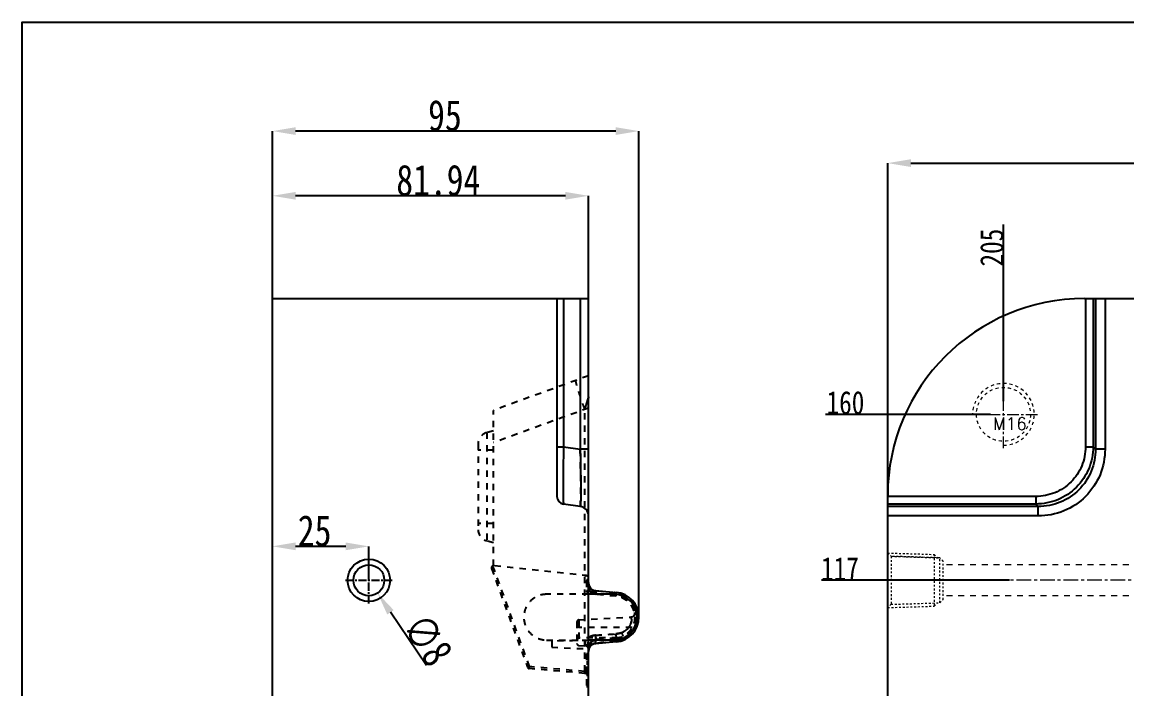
# Model space of a CAD drawing. Header units: millimetres. Extents: x 1572 to 4063, y -10865 to -3081.
# Drawn here: x 2308.2 to 2594.6, y -6364.7 to -6191.9 of the extents above; entities that cross this region are included whole.
import ezdxf

# ---------------------------------------------------------------- set-up
doc = ezdxf.new("R2010")
doc.units = ezdxf.units.MM
doc.header["$LTSCALE"] = 16.335
doc.header["$PDMODE"] = 3
doc.header["$PDSIZE"] = 0.3125
doc.linetypes.add('CENTER', pattern=[0.6, 0.375, -0.075, 0.075, -0.075])
doc.linetypes.add('HIDDEN', pattern=[0.2, 0.1, -0.1])
doc.layers.get('0').update_dxf_attribs({"linetype": 'CONTINUOUS'})
doc.layers.get('Defpoints').update_dxf_attribs({"linetype": 'CONTINUOUS'})
doc.layers.add('cool', color=153, linetype='HIDDEN', lineweight=9)
doc.layers.add('screw', color=33, linetype='CONTINUOUS', lineweight=13)
doc.layers.add('DEFAULT_2', color=8, linetype='HIDDEN')
doc.styles.get("Standard").update_dxf_attribs({"font": 'txt', "width": 0.8})
doc.styles.add('TXT', font='txt.shx', dxfattribs={"bigfont": 'gbcbig.shx'})
doc.dimstyles.new('ISO-25', dxfattribs={"dimtxt": 8, "dimasz": 6, "dimexe": 0, "dimexo": 0, "dimgap": 0, "dimtad": 1, "dimdsep": 46, "dimtxsty": 'Standard', "dimcen": 0, "dimclrd": 4, "dimclre": 4, "dimclrt": 6, "dimazin": 0, "dimtfac": 1, "dimtofl": 0, "dimtmove": 0, "dimatfit": 3, "dimfxl": 1, "dimarcsym": 0})

# ---------------------------------------------------------------- blocks, each defined once
blk = doc.blocks.new('*D173')
at = {"color": 4, "lineweight": -2, "transparency": 16777216}
blk.add_line((2413.03, -6358.69), (2403.71, -6344.88), dxfattribs=at)
at = {"color": 4, "transparency": 16777216}
blk.add_solid([(2404.54, -6344.32), (2402.88, -6345.44), (2400.35, -6339.9)], dxfattribs=at)
at = {"layer": 'Defpoints', "color": 0, "transparency": 16777216}
for p in [(2395.88, -6333.27), (2400.35, -6339.9)]:
    blk.add_point(p, dxfattribs=at)
at = {"color": 6, "transparency": 16777216, "insert": (2413.36, -6352.03), "char_height": 8, "attachment_point": 5, "rotation": 304.0139}
blk.add_mtext('∅8', dxfattribs=at)
blk = doc.blocks.new('*D174')
at = {"color": 4, "lineweight": -2, "transparency": 16777216}
for p, q in [((2373.11, -6263.59), (2373.11, -6220.18)), ((2462.11, -6220.18), (2379.11, -6220.18)), ((2468.11, -6346.14), (2468.11, -6220.18))]:
    blk.add_line(p, q, dxfattribs=at)
at = {"color": 4, "transparency": 16777216}
for points in [[(2379.11, -6219.18), (2379.11, -6221.18), (2373.11, -6220.18)], [(2462.11, -6219.18), (2462.11, -6221.18), (2468.11, -6220.18)]]:
    blk.add_solid(points, dxfattribs=at)
at = {"layer": 'Defpoints', "color": 0, "transparency": 16777216}
for p in [(2373.11, -6220.18), (2373.11, -6263.59), (2468.11, -6346.14)]:
    blk.add_point(p, dxfattribs=at)
at = {"color": 6, "transparency": 16777216, "insert": (2417.82, -6216.18), "char_height": 8, "attachment_point": 5}
blk.add_mtext('95', dxfattribs=at)
blk = doc.blocks.new('*D175')
at = {"color": 4, "lineweight": -2, "transparency": 16777216}
for p, q in [((2373.11, -6248.89), (2373.11, -6236.95)), ((2449.05, -6236.95), (2379.11, -6236.95)), ((2455.05, -6263.59), (2455.05, -6236.95))]:
    blk.add_line(p, q, dxfattribs=at)
at = {"color": 4, "transparency": 16777216}
for points in [[(2379.11, -6235.95), (2379.11, -6237.95), (2373.11, -6236.95)], [(2449.05, -6235.95), (2449.05, -6237.95), (2455.05, -6236.95)]]:
    blk.add_solid(points, dxfattribs=at)
at = {"layer": 'Defpoints', "color": 0, "transparency": 16777216}
for p in [(2373.11, -6236.95), (2373.11, -6248.89), (2455.05, -6263.59)]:
    blk.add_point(p, dxfattribs=at)
at = {"color": 6, "transparency": 16777216, "insert": (2416.11, -6232.95), "char_height": 8, "attachment_point": 5}
blk.add_mtext('81.94', dxfattribs=at)
blk = doc.blocks.new('*D177')
at = {"color": 4, "lineweight": -2, "transparency": 16777216}
for p, q in [((2373.11, -6335.88), (2373.11, -6327.79)), ((2392.11, -6327.79), (2379.11, -6327.79)), ((2398.11, -6336.59), (2398.11, -6327.79))]:
    blk.add_line(p, q, dxfattribs=at)
at = {"color": 4, "transparency": 16777216}
for points in [[(2379.11, -6326.79), (2379.11, -6328.79), (2373.11, -6327.79)], [(2392.11, -6326.79), (2392.11, -6328.79), (2398.11, -6327.79)]]:
    blk.add_solid(points, dxfattribs=at)
at = {"layer": 'Defpoints', "color": 0, "transparency": 16777216}
for p in [(2373.11, -6327.79), (2373.11, -6335.88), (2398.11, -6336.59)]:
    blk.add_point(p, dxfattribs=at)
at = {"color": 6, "transparency": 16777216, "insert": (2384.04, -6323.79), "char_height": 8, "attachment_point": 5}
blk.add_mtext('25', dxfattribs=at)
blk = doc.blocks.new('*D186')
at = {"color": 4, "lineweight": -2, "transparency": 16777216}
for p, q in [((2532.59, -6331.09), (2532.59, -6228.48)), ((2538.59, -6228.48), (2996.59, -6228.48)), ((3002.59, -6326.37), (3002.59, -6228.48))]:
    blk.add_line(p, q, dxfattribs=at)
at = {"color": 4, "transparency": 16777216}
for points in [[(2538.59, -6227.48), (2538.59, -6229.48), (2532.59, -6228.48)], [(2996.59, -6227.48), (2996.59, -6229.48), (3002.59, -6228.48)]]:
    blk.add_solid(points, dxfattribs=at)
at = {"layer": 'Defpoints', "color": 0, "transparency": 16777216}
for p in [(3002.59, -6228.48), (3002.59, -6326.37), (2532.59, -6331.09)]:
    blk.add_point(p, dxfattribs=at)
at = {"color": 6, "transparency": 16777216, "insert": (2771.41, -6224.48), "char_height": 8, "attachment_point": 5}
blk.add_mtext('470', dxfattribs=at)
blk = doc.blocks.new('cool_jt_f12')
at = {"layer": 'cool', "ltscale": 0.3}
for p, q in [((0, 7.0785), (0.856, 6.2225)), ((0, 7.0785), (12, 6.7035)), ((0.856, 6.2225), (0.856, -6.2225)), ((13.5, 5.827375), (0.856, 6.2225)), ((0.856, 6.2225), (13.5, 5.827375)), ((12, 6.7035), (12.856, 5.8475)), ((12, 6.7035), (12, -6.7035)), ((14.327375, 5), (13.5, 5.827375)), ((13.5, -5.827375), (13.5, 5.827375)), ((14.327375, -5), (14.327375, 5)), ((13.5, -5.827375), (14.327375, -5)), ((0.856, -6.2225), (0, -7.0785)), ((0, -7.0785), (12, -6.7035)), ((0.856, -6.2225), (13.5, -5.827375)), ((12, -6.7035), (12.856, -5.8475))]:
    blk.add_line(p, q, dxfattribs=at)
blk = doc.blocks.new('147')
at = {"layer": 'cool', "ltscale": 0.932966}
for p, q in [((229.57, -3849.57), (-211.77, -3849.57)), ((229.57, -3857.57), (-211.77, -3857.57))]:
    blk.add_line(p, q, dxfattribs=at)
at = {"layer": 'cool', "color": 1, "linetype": 'CENTER', "ltscale": 0.621977}
blk.add_line((243.9, -3853.57), (-226.1, -3853.57), dxfattribs=at)
at = {"layer": 'cool', "ltscale": 0.932966}
blk.add_blockref('cool_jt_f12', (-226.1, -3853.57), dxfattribs=at)
blk = doc.blocks.new('screw_m16_g')
at = {"layer": 'screw', "color": 1, "linetype": 'CENTER', "ltscale": 0.497582}
for p, q in [((0, -8.8), (0, 8.8)), ((-8.8, 0), (8.8, 0))]:
    blk.add_line(p, q, dxfattribs=at)
at = {"layer": 'screw', "color": 33, "linetype": 'HIDDEN', "ltscale": 0.497582}
blk.add_circle((0, 0), 7, dxfattribs=at)
at = {"layer": 'screw', "color": 92, "linetype": 'HIDDEN', "ltscale": 0.497582}
blk.add_arc((0, 0), 8, 270, 180, dxfattribs=at)
at = {"layer": 'screw', "color": 6, "style": 'TXT'}
blk.add_text('M16', height=3.2, dxfattribs=at).set_placement((-2.72, -4))
blk = doc.blocks.new('*D249')
at = {"color": 4, "lineweight": -2, "transparency": 16777216}
blk.add_line((2564.13, -6336.59), (2515.41, -6336.59), dxfattribs=at)
at = {"layer": 'Defpoints', "color": 0, "transparency": 16777216}
for p in [(2525.01, -6336.59), (2564.13, -6336.59), (2767.59, -6453.59)]:
    blk.add_point(p, dxfattribs=at)
at = {"color": 6, "transparency": 16777216, "insert": (2520.21, -6333.59), "char_height": 6, "attachment_point": 5}
blk.add_mtext('117', dxfattribs=at)
blk = doc.blocks.new('*D258')
at = {"color": 4, "lineweight": -2, "transparency": 16777216}
blk.add_line((2562.59, -6290.13), (2562.59, -6244.38), dxfattribs=at)
at = {"layer": 'Defpoints', "color": 0, "transparency": 16777216}
for p in [(2562.59, -6256.38), (2562.59, -6290.13), (2767.59, -6453.59)]:
    blk.add_point(p, dxfattribs=at)
at = {"color": 6, "transparency": 16777216, "insert": (2559.59, -6250.38), "char_height": 6, "attachment_point": 5, "rotation": 90}
blk.add_mtext('205', dxfattribs=at)
blk = doc.blocks.new('*D259')
at = {"color": 4, "lineweight": -2, "transparency": 16777216}
blk.add_line((2559.27, -6293.59), (2516.44, -6293.59), dxfattribs=at)
at = {"layer": 'Defpoints', "color": 0, "transparency": 16777216}
for p in [(2526.84, -6293.59), (2559.27, -6293.59), (2767.59, -6453.59)]:
    blk.add_point(p, dxfattribs=at)
at = {"color": 6, "transparency": 16777216, "insert": (2521.64, -6290.59), "char_height": 6, "attachment_point": 5}
blk.add_mtext('160', dxfattribs=at)

msp = doc.modelspace()

# ---------------------------------------------------------------- linework, layer by layer
at = {"color": 7, "linetype": 'Continuous'}
for p, q in [((2373.113, -6643.588), (2373.114, -6263.588)), ((2373.114, -6263.588), (2455.049, -6263.588)), ((2446.849, -6263.588), (2446.849, -6314.852)), ((2448.571, -6263.588), (2448.571, -6301.978)), ((2452.897, -6263.588), (2452.897, -6302.586)), ((2455.049, -6544.42), (2455.049, -6263.588)), ((2583.593, -6263.588), (2951.593, -6263.588)), ((2583.857, -6263.588), (2583.857, -6301.978)), ((2585.837, -6263.588), (2585.837, -6301.978)), ((2586.445, -6263.588), (2586.445, -6302.586)), ((2588.921, -6263.588), (2588.921, -6302.586)), ((2446.849, -6301.978), (2448.571, -6301.978)), ((2448.571, -6301.978), (2452.897, -6302.586)), ((2455.049, -6302.586), (2452.897, -6302.586)), ((2583.857, -6301.978), (2585.837, -6301.978)), ((2585.837, -6301.978), (2586.445, -6302.586)), ((2588.921, -6302.586), (2586.445, -6302.586)), ((2452.897, -6317.44), (2448.571, -6316.832)), ((2532.593, -6592.588), (2532.593, -6314.588)), ((2570.983, -6314.852), (2532.593, -6314.852)), ((2570.983, -6316.832), (2532.593, -6316.832)), ((2570.983, -6314.852), (2570.983, -6316.832)), ((2570.983, -6316.832), (2571.591, -6317.44)), ((2571.591, -6317.44), (2532.593, -6317.44)), ((2571.591, -6319.916), (2571.591, -6317.44)), ((2571.591, -6319.916), (2532.593, -6319.916)), ((2456.884, -6339.264), (2462.243, -6339.733)), ((2462.243, -6339.733), (2462.199, -6340.234)), ((2461.682, -6340.211), (2455.049, -6340.211)), ((2457.864, -6352.104), (2455.049, -6352.097)), ((2462.243, -6352.548), (2456.884, -6353.017)), ((2458.107, -6352.133), (2457.864, -6352.104)), ((2461.785, -6352.069), (2458.107, -6352.133)), ((2464.174, -6352.07), (2461.734, -6352.07))]:
    msp.add_line(p, q, dxfattribs=at)
at = {"color": 1, "linetype": 'CENTER', "ltscale": 0.342088}
for p, q in [((2398.114, -6342.638), (2398.114, -6330.538)), ((2392.064, -6336.588), (2404.164, -6336.588))]:
    msp.add_line(p, q, dxfattribs=at)
msp.add_lwpolyline([(3074.571, -6716.432), (2308.233, -6716.432), (2308.233, -6191.938), (3074.571, -6191.938)], close=True)
at = {"color": 7, "linetype": 'Continuous'}
for radius in [5.5, 4]:
    msp.add_circle((2398.114, -6336.588), radius, dxfattribs=at)
for centre, radius, start, end in [((2583.593, -6314.588), 51, 90, 180), ((2448.849, -6314.852), 2, 179.99989, 261.99989), ((2452.549, -6319.916), 2.5, 359.99989, 81.99989), ((2457.059, -6337.262), 2.01, 201.00561, 264.99989), ((2457.083, -6337.064), 2.803, 252.63702, 263.96124), ((2457.054, -6337.345), 2.521, 263.93876, 268.65055), ((2461.682, -6346.141), 6.432, 274.99989, 84.99989), ((2461.682, -6346.141), 5.929, 270.99989, 89.99989), ((2475.047, -7328.72), 976.768, 91.008001, 91.173134), ((2457.059, -6355.019), 2.01, 94.99989, 161.59977)]:
    msp.add_arc(centre, radius, start, end, dxfattribs=at)
for points, knots in [([(2448.571, -6301.978), (2448.553, -6302.944), (2448.522, -6304.839), (2448.487, -6307.591), (2448.465, -6310.128), (2448.458, -6312.061), (2448.46, -6313.427), (2448.465, -6314.291), (2448.474, -6315.037), (2448.486, -6315.657), (2448.501, -6316.144), (2448.517, -6316.468), (2448.532, -6316.656), (2448.543, -6316.749), (2448.554, -6316.798), (2448.563, -6316.831), (2448.571, -6316.832)], [0, 0, 0, 0, 0.1949893, 0.3826181, 0.5555056, 0.7070263, 0.772861, 0.8312138, 0.8815287, 0.9233549, 0.9563151, 0.9801401, 0.9885644, 0.9946558, 0.9984281, 1, 1, 1, 1]), ([(2452.897, -6302.586), (2452.919, -6303.554), (2452.957, -6305.455), (2453.001, -6308.215), (2453.029, -6310.76), (2453.038, -6312.699), (2453.035, -6314.068), (2453.029, -6314.932), (2453.018, -6315.676), (2453.003, -6316.292), (2452.984, -6316.775), (2452.964, -6317.094), (2452.945, -6317.276), (2452.93, -6317.365), (2452.921, -6317.412), (2452.904, -6317.441), (2452.897, -6317.44)], [0, 0, 0, 0, 0.1953795, 0.3835262, 0.557015, 0.7089364, 0.7748569, 0.8331829, 0.8833751, 0.9249422, 0.9575487, 0.9809262, 0.9891067, 0.9949557, 0.9985091, 1, 1, 1, 1]), ([(2585.837, -6301.978), (2585.832, -6303.911), (2585.062, -6307.816), (2581.76, -6312.758), (2576.818, -6316.058), (2572.915, -6316.827), (2570.983, -6316.832)], [0, 0, 0, 0, 0.2500905, 0.5001319, 0.7500493, 1, 1, 1, 1]), ([(2583.857, -6301.978), (2583.856, -6303.655), (2583.198, -6307.045), (2580.338, -6311.336), (2576.047, -6314.194), (2572.659, -6314.852), (2570.983, -6314.852)], [0, 0, 0, 0, 0.2501069, 0.5001326, 0.7500335, 1, 1, 1, 1]), ([(2588.921, -6302.586), (2588.921, -6304.842), (2588.035, -6309.404), (2584.187, -6315.182), (2578.409, -6319.03), (2573.847, -6319.916), (2571.591, -6319.916)], [0, 0, 0, 0, 0.2500269, 0.5000014, 0.7499759, 1, 1, 1, 1]), ([(2586.445, -6302.586), (2586.451, -6304.522), (2585.705, -6308.439), (2582.411, -6313.404), (2577.446, -6316.7), (2573.528, -6317.446), (2571.591, -6317.44)], [0, 0, 0, 0, 0.2499859, 0.4999336, 0.749906, 1, 1, 1, 1]), ([(2455.049, -6338.444), (2455.049, -6338.531), (2455.108, -6338.918), (2455.372, -6339.256), (2455.615, -6339.433)], [0, 0, 0, 0, 0.2220311, 1, 1, 1, 1]), ([(2455.615, -6339.433), (2455.661, -6339.467), (2455.857, -6339.595), (2456.076, -6339.687), (2456.246, -6339.74)], [0, 0, 0, 0, 0.2406849, 1, 1, 1, 1]), ([(2456.884, -6339.264), (2456.888, -6339.265), (2456.896, -6339.283), (2456.912, -6339.331), (2456.934, -6339.449), (2456.964, -6339.633), (2456.984, -6339.781), (2456.995, -6339.865)], [0, 0, 0, 0, 0.0231191, 0.076291, 0.2733989, 0.5845291, 1, 1, 1, 1]), ([(2461.857, -6339.699), (2461.849, -6339.699), (2461.831, -6339.722), (2461.802, -6339.795), (2461.782, -6339.872), (2461.768, -6339.931)], [0, 0, 0, 0, 0.0927246, 0.2876056, 1, 1, 1, 1]), ([(2461.768, -6339.931), (2461.764, -6339.951), (2461.743, -6340.044), (2461.726, -6340.138), (2461.714, -6340.211)], [0, 0, 0, 0, 0.2175641, 1, 1, 1, 1])]:
    msp.add_open_spline(points, degree=3, knots=knots, dxfattribs=at)
msp.add_open_spline([(2456.995, -6339.865), (2457.006, -6339.936), (2457.003, -6340.009), (2456.994, -6340.08)], degree=3, dxfattribs=at)
at = {"layer": 'DEFAULT_2', "color": 8, "linetype": 'HIDDEN'}
for p, q in [((2583.593, -6263.588), (2583.593, -6263.588)), ((2455.049, -6283.588), (2430.429, -6292.549)), ((2455.049, -6291.949), (2430.428, -6300.91)), ((2430.428, -6332.853), (2430.429, -6292.549)), ((2454.097, -6360.219), (2454.097, -6292.296)), ((2430.428, -6297.846), (2428.652, -6298.322)), ((2428.652, -6298.322), (2428.652, -6326.37)), ((2426.428, -6301.22), (2426.428, -6323.472)), ((2430.428, -6302.846), (2426.428, -6302.846)), ((2532.593, -6314.588), (2532.593, -6314.588)), ((2430.428, -6321.846), (2426.428, -6321.846)), ((2430.428, -6326.846), (2428.652, -6326.37)), ((2429.904, -6333.524), (2439.223, -6359.129)), ((2430.181, -6332.889), (2439.669, -6358.957)), ((2455.049, -6335.44), (2430.428, -6332.853)), ((2454.546, -6336.702), (2454.546, -6339.337)), ((2454.714, -6336.68), (2454.714, -6339.337)), ((2454.88, -6336.41), (2454.88, -6336.625)), ((2454.88, -6336.479), (2454.88, -6336.41)), ((2454.88, -6336.625), (2454.88, -6336.479)), ((2454.948, -6336.388), (2454.893, -6336.381)), ((2455.049, -6336.365), (2454.981, -6336.374)), ((2455.049, -6339.337), (2454.546, -6339.337)), ((2455.021, -6338.755), (2455.049, -6338.556)), ((2456.884, -6339.264), (2456.887, -6339.362)), ((2456.887, -6339.362), (2456.887, -6340.175)), ((2462.234, -6339.83), (2456.887, -6339.362)), ((2455.049, -6340.211), (2444.195, -6340.211)), ((2456.884, -6340.273), (2456.887, -6340.175)), ((2456.886, -6340.213), (2456.884, -6340.262)), ((2462.155, -6340.734), (2456.884, -6340.273)), ((2456.887, -6340.175), (2456.886, -6340.213)), ((2462.163, -6340.637), (2456.887, -6340.175)), ((2462.199, -6340.234), (2462.156, -6340.723)), ((2452.034, -6347.372), (2452.034, -6352.949)), ((2452.536, -6348.854), (2452.034, -6348.352)), ((2452.51, -6346.869), (2466.046, -6346.16)), ((2452.51, -6346.869), (2452.51, -6353.452)), ((2466.382, -6348.854), (2452.536, -6348.854)), ((2444.195, -6352.07), (2455.049, -6352.097)), ((2445.501, -6352.353), (2445.501, -6353.879)), ((2445.501, -6353.879), (2455.049, -6354.379)), ((2452.536, -6351.467), (2452.034, -6351.97)), ((2452.51, -6353.452), (2454.097, -6353.535)), ((2462.722, -6351.467), (2452.536, -6351.467)), ((2462.155, -6351.547), (2456.884, -6352.008)), ((2456.887, -6352.106), (2456.884, -6352.008)), ((2456.884, -6353.017), (2456.887, -6352.919)), ((2462.163, -6351.644), (2456.887, -6352.106)), ((2456.887, -6352.106), (2456.887, -6352.919)), ((2462.234, -6352.451), (2456.887, -6352.919)), ((2457.864, -6352.104), (2461.714, -6352.07)), ((2461.76, -6352.07), (2461.785, -6352.069)), ((2462.155, -6351.547), (2462.242, -6352.537)), ((2454.546, -6355.688), (2454.546, -6364.733)), ((2455.049, -6355.688), (2454.546, -6355.688)), ((2455.049, -6356.191), (2454.546, -6356.191)), ((2454.131, -6360.724), (2439.651, -6359.457)), ((2454.097, -6360.219), (2439.669, -6358.957)), ((2454.546, -6357.698), (2455.049, -6357.698)), ((2454.546, -6358.201), (2455.049, -6358.201)), ((2454.546, -6359.206), (2455.049, -6359.206)), ((2454.546, -6359.708), (2455.049, -6359.708)), ((2454.097, -6360.219), (2455.049, -6360.219)), ((2454.546, -6360.713), (2455.049, -6360.713)), ((2454.546, -6361.216), (2455.049, -6361.216)), ((2454.546, -6362.723), (2455.049, -6362.723)), ((2455.049, -6364.231), (2454.546, -6364.231))]:
    msp.add_line(p, q, dxfattribs=at)
for points in [[(2454.894, -6336.381), (2454.743, -6336.413), (2454.596, -6336.535), (2454.546, -6336.703)], [(2454.893, -6336.381), (2454.753, -6336.409), (2454.599, -6336.53), (2454.546, -6336.703)], [(2454.59, -6336.758), (2454.55, -6336.867), (2454.546, -6336.916)], [(2454.584, -6336.768), (2454.549, -6336.875), (2454.546, -6336.916)], [(2455.049, -6338.446), (2455.045, -6338.533), (2455.02, -6338.755)], [(2466.975, -6344.943), (2466.97, -6345.391), (2466.772, -6345.792), (2466.419, -6346.067), (2466.046, -6346.16)]]:
    msp.add_lwpolyline(points, dxfattribs=at)
for centre, radius, start, end in [((2056.04, -6169.351), 416.61, 342.83607, 343.011), ((2429.428, -6301.22), 3, 104.99989, 179.99989), ((2429.428, -6323.472), 3, 179.99989, 254.99989), ((2430.376, -6333.352), 0.502, 83.99989, 199.99989), ((2454.796, -6333.94), 2.452, 273.55272, 275.92605), ((2454.197, -6339.006), 2.457, 70.91908, 72.21088), ((2454.255, -6338.834), 2.275, 69.57787, 72.26937), ((2454.315, -6338.668), 2.099, 69.53083, 70.93639), ((2455.046, -6339.337), 0.5, 179.99989, 269.99989), ((2476.459, -6341.126), 21.577, 176.48696, 177.56868), ((2471.737, -6340.818), 16.845, 174.14839, 176.5488), ((2466.991, -6340.339), 12.075, 172.46161, 174.1128), ((2457.059, -6337.262), 2.01, 179.99986, 201.00561), ((2456.982, -6338.211), 1.933, 180.04071, 202.19336), ((2457.059, -6338.271), 2.01, 179.99996, 264.99992), ((2461.682, -6346.141), 6.334, 274.99989, 84.99988), ((2461.682, -6346.141), 5.427, 274.99989, 84.99989), ((2461.682, -6346.141), 5.525, 274.99989, 84.99988), ((2452.536, -6347.371), 0.502, 92.99989, 179.99989), ((2457.102, -6354.667), 3.856, 93.77153, 95.7863), ((2312.276, -4157.971), 2197.608, 273.772006, 273.909745), ((2461.744, -6344.969), 5.509, 273.9087, 279.23872), ((2445.868, -6351.953), 16.32, 3.8016, 5.23032), ((2461.77, -6345.12), 5.356, 279.23216, 284.54123), ((2461.833, -6345.364), 5.104, 284.53543, 289.97305), ((2461.938, -6345.649), 4.8, 289.96315, 298.71404), ((2462.661, -6346.657), 3.555, 316.08126, 321.77603), ((2462.621, -6346.625), 3.605, 321.76578, 324.30801), ((2452.536, -6352.95), 0.502, 179.99989, 266.99989), ((2455.888, -6353.128), 1.791, 171.99682, 180.00174), ((2454.044, -6354.539), 1.005, 359.99989, 86.99989), ((2455.926, -6353.133), 1.83, 163.28631, 171.99547), ((2457.059, -6354.01), 2.01, 94.99985, 179.99982), ((2457.141, -6354.941), 2.098, 157.86759, 164.79672), ((2457.058, -6354.135), 2.036, 94.82686, 101.79325), ((2448.999, -6351.888), 7.911, 1.91158, 2.9894), ((2461.682, -6346.141), 5.929, 270.30682, 270.99989), ((2457.059, -6355.019), 2.01, 161.59977, 179.99989), ((2439.695, -6358.957), 0.502, 199.99989, 264.99989), ((2448.939, -6359.767), 9.306, 175.00687, 175.80502), ((2449.65, -6360.978), 4.511, 7.90381, 9.68919), ((2450.229, -6360.899), 3.926, 6.44969, 7.92106), ((2454.044, -6361.725), 1.005, 359.99989, 84.99989)]:
    msp.add_arc(centre, radius, start, end, dxfattribs=at)
for points, knots in [([(2454.097, -6292.296), (2453.922, -6291.814), (2453.583, -6290.866), (2453.105, -6289.488), (2452.679, -6288.215), (2452.322, -6287.096), (2452.046, -6286.173), (2451.875, -6285.539), (2451.79, -6285.159), (2451.76, -6284.965), (2451.75, -6284.855), (2451.762, -6284.784), (2451.779, -6284.778)], [0, 0, 0, 0, 0.1950138, 0.3824016, 0.5545505, 0.7052443, 0.8289477, 0.920982, 0.9540769, 0.97815, 0.9932039, 1, 1, 1, 1]), ([(2454.097, -6292.296), (2453.922, -6291.814), (2453.583, -6290.866), (2453.105, -6289.488), (2452.679, -6288.215), (2452.322, -6287.096), (2452.046, -6286.173), (2451.875, -6285.539), (2451.79, -6285.159), (2451.76, -6284.965), (2451.75, -6284.855), (2451.762, -6284.784), (2451.779, -6284.778)], [0, 0, 0, 0, 0.1950137, 0.3824013, 0.5545501, 0.7052437, 0.828947, 0.9209812, 0.9540761, 0.9781493, 0.9932034, 1, 1, 1, 1]), ([(2455.049, -6289.19), (2455.185, -6288.716), (2454.419, -6291.262), (2454.267, -6291.731), (2454.097, -6292.296)], [0, 0, 0, 0, 0.4549023, 1, 1, 1, 1]), ([(2454.632, -6290.549), (2454.673, -6290.416), (2454.755, -6290.154), (2454.868, -6289.77), (2454.966, -6289.474), (2455.017, -6289.282), (2455.044, -6289.212), (2455.049, -6289.19)], [0, 0, 0, 0, 0.2939096, 0.5800067, 0.8435327, 0.9510474, 1, 1, 1, 1]), ([(2452.897, -6317.44), (2452.904, -6317.441), (2452.921, -6317.413), (2452.93, -6317.365), (2452.945, -6317.276), (2452.964, -6317.094), (2452.984, -6316.775), (2453.003, -6316.293), (2453.018, -6315.677), (2453.029, -6314.934), (2453.035, -6314.07), (2453.038, -6312.701), (2453.029, -6310.762), (2453.001, -6308.217), (2452.957, -6305.456), (2452.919, -6303.555), (2452.897, -6302.586)], [0, 0, 0, 0, 0.0014895, 0.0050385, 0.0108819, 0.0190565, 0.0424174, 0.0749915, 0.1165407, 0.1667037, 0.2250104, 0.290914, 0.4428196, 0.6163152, 0.8045611, 1, 1, 1, 1]), ([(2454.097, -6335.34), (2454.219, -6335.354), (2454.396, -6335.372), (2454.621, -6335.395), (2454.763, -6335.41), (2454.88, -6335.422), (2454.957, -6335.432), (2455.007, -6335.434), (2455.026, -6335.441), (2455.049, -6335.434), (2455.049, -6335.44)], [0, 0, 0, 0, 0.3850452, 0.5582885, 0.7092107, 0.8328018, 0.9243274, 0.9570421, 0.9807232, 1, 1, 1, 1]), ([(2454.577, -6335.391), (2454.54, -6335.387), (2454.379, -6335.371), (2454.219, -6335.354), (2454.097, -6335.34)], [0, 0, 0, 0, 0.2340288, 1, 1, 1, 1]), ([(2454.88, -6336.41), (2454.799, -6336.401), (2454.622, -6336.453), (2454.546, -6336.622), (2454.546, -6336.702)], [0, 0, 0, 0, 0.5036898, 1, 1, 1, 1]), ([(2454.88, -6336.625), (2454.799, -6336.616), (2454.623, -6336.667), (2454.546, -6336.836), (2454.546, -6336.916)], [0, 0, 0, 0, 0.5044952, 1, 1, 1, 1]), ([(2454.546, -6336.702), (2454.546, -6336.698), (2454.566, -6336.691), (2454.616, -6336.683), (2454.673, -6336.681), (2454.714, -6336.68)], [0, 0, 0, 0, 0.0796435, 0.2743974, 1, 1, 1, 1]), ([(2454.546, -6336.916), (2454.546, -6336.921), (2454.565, -6336.93), (2454.616, -6336.944), (2454.672, -6336.952), (2454.714, -6336.958)], [0, 0, 0, 0, 0.0853021, 0.2819085, 1, 1, 1, 1]), ([(2454.714, -6336.958), (2454.698, -6336.956), (2454.649, -6336.949), (2454.6, -6336.941), (2454.568, -6336.93)], [0, 0, 0, 0, 0.3254089, 1, 1, 1, 1]), ([(2454.894, -6336.381), (2454.841, -6336.385), (2454.729, -6336.48), (2454.712, -6336.609), (2454.714, -6336.68)], [0, 0, 0, 0, 0.4317664, 1, 1, 1, 1]), ([(2454.714, -6336.68), (2454.798, -6336.673), (2454.911, -6336.667), (2455.049, -6336.587), (2455.049, -6336.547)], [0, 0, 0, 0, 0.6770355, 1, 1, 1, 1]), ([(2454.874, -6336.657), (2454.862, -6336.66), (2454.809, -6336.67), (2454.756, -6336.677), (2454.714, -6336.68)], [0, 0, 0, 0, 0.2253523, 1, 1, 1, 1]), ([(2454.948, -6336.667), (2454.921, -6336.67), (2454.798, -6336.723), (2454.732, -6336.857), (2454.714, -6336.958)], [0, 0, 0, 0, 0.2103704, 1, 1, 1, 1]), ([(2454.714, -6336.958), (2454.801, -6336.994), (2454.934, -6337.054), (2455.049, -6337.184), (2455.049, -6337.24)], [0, 0, 0, 0, 0.629891, 1, 1, 1, 1]), ([(2454.893, -6336.381), (2454.878, -6336.382), (2454.81, -6336.399), (2454.763, -6336.462), (2454.743, -6336.511)], [0, 0, 0, 0, 0.2261495, 1, 1, 1, 1]), ([(2454.88, -6336.41), (2454.88, -6336.407), (2454.897, -6336.386), (2454.926, -6336.389), (2454.948, -6336.388)], [0, 0, 0, 0, 0.1230814, 1, 1, 1, 1]), ([(2454.948, -6336.667), (2454.938, -6336.664), (2454.916, -6336.655), (2454.88, -6336.642), (2454.88, -6336.625)], [0, 0, 0, 0, 0.3776994, 1, 1, 1, 1]), ([(2455.049, -6335.44), (2455.049, -6335.438), (2455.032, -6335.442), (2455.015, -6335.435), (2454.974, -6335.434), (2454.944, -6335.429), (2454.927, -6335.428)], [0, 0, 0, 0, 0.0647627, 0.2558314, 0.5689866, 1, 1, 1, 1]), ([(2455.051, -6339.837), (2454.958, -6339.838), (2454.755, -6339.683), (2454.714, -6339.46), (2454.714, -6339.337)], [0, 0, 0, 0, 0.4301482, 1, 1, 1, 1]), ([(2454.759, -6339.586), (2454.766, -6339.604), (2454.796, -6339.672), (2454.84, -6339.734), (2454.881, -6339.77)], [0, 0, 0, 0, 0.2697648, 1, 1, 1, 1]), ([(2456.887, -6339.362), (2456.405, -6339.322), (2455.439, -6338.873), (2455.049, -6337.877), (2455.049, -6337.399)], [0, 0, 0, 0, 0.5033317, 1, 1, 1, 1]), ([(2455.049, -6337.399), (2455.049, -6337.457), (2455.062, -6337.697), (2455.121, -6337.934), (2455.188, -6338.104)], [0, 0, 0, 0, 0.2393736, 1, 1, 1, 1]), ([(2455.049, -6338.212), (2455.049, -6338.69), (2455.439, -6339.686), (2456.404, -6340.135), (2456.887, -6340.175)], [0, 0, 0, 0, 0.4965665, 1, 1, 1, 1]), ([(2455.615, -6339.433), (2455.81, -6339.577), (2456.265, -6339.777), (2456.75, -6339.86), (2456.995, -6339.865)], [0, 0, 0, 0, 0.4967127, 1, 1, 1, 1]), ([(2456.157, -6339.154), (2456.216, -6339.183), (2456.449, -6339.285), (2456.7, -6339.347), (2456.887, -6339.362)], [0, 0, 0, 0, 0.2594602, 1, 1, 1, 1]), ([(2456.995, -6339.865), (2456.984, -6339.781), (2456.964, -6339.633), (2456.934, -6339.449), (2456.912, -6339.331), (2456.896, -6339.283), (2456.888, -6339.265), (2456.884, -6339.264)], [0, 0, 0, 0, 0.4155036, 0.7266441, 0.9237398, 0.9768976, 1, 1, 1, 1]), ([(2461.857, -6339.699), (2461.842, -6339.698), (2461.815, -6339.761), (2461.786, -6339.848), (2461.748, -6340.016), (2461.726, -6340.139), (2461.714, -6340.211)], [0, 0, 0, 0, 0.0841051, 0.2841681, 0.5937308, 1, 1, 1, 1]), ([(2444.195, -6340.211), (2443.424, -6340.222), (2441.866, -6340.514), (2439.895, -6341.839), (2438.574, -6343.811), (2438.111, -6346.141), (2438.574, -6348.47), (2439.895, -6350.442), (2441.866, -6351.767), (2443.424, -6352.059), (2444.195, -6352.07)], [0, 0, 0, 0, 0.1249229, 0.2498908, 0.3749229, 0.5, 0.6250771, 0.7501092, 0.8750771, 1, 1, 1, 1]), ([(2456.975, -6340.211), (2456.98, -6340.181), (2456.999, -6340.067), (2457.008, -6339.949), (2456.995, -6339.865)], [0, 0, 0, 0, 0.2670962, 1, 1, 1, 1]), ([(2466.046, -6346.16), (2466.044, -6346.16), (2466.054, -6346.175), (2466.053, -6346.19), (2466.067, -6346.226), (2466.083, -6346.295), (2466.11, -6346.417), (2466.137, -6346.598), (2466.158, -6346.827), (2466.158, -6347.098), (2466.127, -6347.405), (2466.022, -6347.874), (2465.744, -6348.491), (2465.212, -6349.189), (2464.467, -6349.769), (2463.884, -6350.049), (2463.577, -6350.161)], [0, 0, 0, 0, 0.0013985, 0.005535, 0.0123252, 0.0216905, 0.0478615, 0.0835528, 0.1282055, 0.1807565, 0.2403725, 0.30675, 0.4584527, 0.6284114, 0.8102339, 1, 1, 1, 1]), ([(2465.55, -6348.729), (2465.761, -6348.434), (2466.068, -6347.85), (2466.177, -6347.09), (2466.14, -6346.62), (2466.109, -6346.382), (2466.065, -6346.244), (2466.056, -6346.174), (2466.046, -6346.16)], [0, 0, 0, 0, 0.4021245, 0.7168859, 0.836668, 0.925588, 0.9808866, 1, 1, 1, 1]), ([(2456.849, -6350.819), (2456.473, -6350.858), (2455.728, -6350.995), (2454.92, -6351.483), (2454.45, -6352.003), (2454.231, -6352.412), (2454.115, -6352.786), (2454.087, -6353.024), (2454.097, -6353.128)], [0, 0, 0, 0, 0.2885338, 0.5699321, 0.7017813, 0.8197924, 0.9204083, 1, 1, 1, 1]), ([(2456.849, -6350.819), (2456.863, -6350.96), (2456.88, -6351.172), (2456.898, -6351.448), (2456.906, -6351.636), (2456.908, -6351.786), (2456.907, -6351.905), (2456.898, -6351.963), (2456.893, -6352.007), (2456.884, -6352.008)], [0, 0, 0, 0, 0.3551257, 0.5346492, 0.6954041, 0.8246896, 0.9190452, 0.9774353, 1, 1, 1, 1]), ([(2462.12, -6350.465), (2462.132, -6350.593), (2462.147, -6350.786), (2462.162, -6351.036), (2462.171, -6351.205), (2462.173, -6351.341), (2462.173, -6351.451), (2462.165, -6351.504), (2462.163, -6351.546), (2462.155, -6351.547)], [0, 0, 0, 0, 0.3560503, 0.5332898, 0.6923159, 0.8217219, 0.9174126, 0.9772216, 1, 1, 1, 1]), ([(2463.577, -6350.161), (2463.627, -6350.27), (2463.7, -6350.433), (2463.79, -6350.645), (2463.849, -6350.786), (2463.892, -6350.899), (2463.927, -6350.991), (2463.936, -6351.036), (2463.949, -6351.072), (2463.943, -6351.075)], [0, 0, 0, 0, 0.3657242, 0.5429343, 0.7002616, 0.8273516, 0.9206923, 0.9785599, 1, 1, 1, 1]), ([(2463.577, -6350.161), (2463.601, -6350.214), (2463.695, -6350.422), (2463.786, -6350.632), (2463.85, -6350.789)], [0, 0, 0, 0, 0.2559556, 1, 1, 1, 1]), ([(2463.85, -6350.789), (2463.858, -6350.809), (2463.884, -6350.876), (2463.91, -6350.944), (2463.925, -6350.991)], [0, 0, 0, 0, 0.3025867, 1, 1, 1, 1]), ([(2463.925, -6350.991), (2463.927, -6350.998), (2463.934, -6351.02), (2463.941, -6351.042), (2463.944, -6351.058)], [0, 0, 0, 0, 0.3207475, 1, 1, 1, 1]), ([(2454.097, -6353.128), (2454.223, -6353.134), (2454.475, -6353.195), (2454.885, -6353.439), (2455.049, -6353.795), (2455.049, -6354.01)], [0, 0, 0, 0, 0.2703924, 0.5403949, 1, 1, 1, 1]), ([(2454.173, -6352.607), (2454.184, -6352.572), (2454.234, -6352.422), (2454.302, -6352.279), (2454.363, -6352.174)], [0, 0, 0, 0, 0.2335797, 1, 1, 1, 1]), ([(2455.049, -6354.245), (2455.049, -6353.888), (2454.986, -6353.163), (2454.931, -6352.439), (2454.908, -6352.07)], [0, 0, 0, 0, 0.4905772, 1, 1, 1, 1]), ([(2454.972, -6353.675), (2454.985, -6353.703), (2455.027, -6353.81), (2455.049, -6353.926), (2455.049, -6354.01)], [0, 0, 0, 0, 0.2653406, 1, 1, 1, 1]), ([(2456.887, -6352.106), (2456.405, -6352.146), (2455.439, -6352.595), (2455.049, -6353.591), (2455.049, -6354.069)], [0, 0, 0, 0, 0.5032299, 1, 1, 1, 1]), ([(2455.049, -6354.245), (2455.049, -6353.827), (2455.42, -6353.151), (2456.235, -6352.733), (2456.723, -6352.631), (2456.967, -6352.622)], [0, 0, 0, 0, 0.4602311, 0.7311994, 1, 1, 1, 1]), ([(2455.049, -6354.882), (2455.049, -6354.404), (2455.439, -6353.408), (2456.404, -6352.959), (2456.887, -6352.919)], [0, 0, 0, 0, 0.4966683, 1, 1, 1, 1]), ([(2455.561, -6352.755), (2455.772, -6352.524), (2456.136, -6352.279), (2456.539, -6352.163), (2456.642, -6352.141)], [0, 0, 0, 0, 0.7473586, 1, 1, 1, 1]), ([(2456.887, -6352.919), (2456.829, -6352.924), (2456.586, -6352.957), (2456.35, -6353.035), (2456.182, -6353.115)], [0, 0, 0, 0, 0.2398502, 1, 1, 1, 1]), ([(2456.967, -6352.622), (2456.981, -6352.538), (2456.947, -6352.345), (2456.886, -6352.168), (2456.851, -6352.07)], [0, 0, 0, 0, 0.4513793, 1, 1, 1, 1]), ([(2456.905, -6351.902), (2456.903, -6351.928), (2456.898, -6351.956), (2456.894, -6352.007), (2456.884, -6352.008)], [0, 0, 0, 0, 0.722933, 1, 1, 1, 1]), ([(2456.884, -6353.017), (2456.894, -6353.016), (2456.903, -6352.967), (2456.923, -6352.903), (2456.943, -6352.774), (2456.959, -6352.678), (2456.967, -6352.622)], [0, 0, 0, 0, 0.0762933, 0.2709251, 0.5807782, 1, 1, 1, 1]), ([(2456.905, -6351.625), (2456.906, -6351.653), (2456.908, -6351.745), (2456.908, -6351.838), (2456.905, -6351.902)], [0, 0, 0, 0, 0.304558, 1, 1, 1, 1]), ([(2461.857, -6352.582), (2461.842, -6352.583), (2461.816, -6352.522), (2461.787, -6352.435), (2461.749, -6352.268), (2461.726, -6352.143), (2461.714, -6352.07)], [0, 0, 0, 0, 0.0819459, 0.2786683, 0.5876034, 1, 1, 1, 1]), ([(2462.171, -6351.457), (2462.17, -6351.479), (2462.166, -6351.502), (2462.163, -6351.546), (2462.155, -6351.547)], [0, 0, 0, 0, 0.7260892, 1, 1, 1, 1]), ([(2455.117, -6354.391), (2455.106, -6354.432), (2455.067, -6354.593), (2455.049, -6354.759), (2455.049, -6354.882)], [0, 0, 0, 0, 0.2582508, 1, 1, 1, 1]), ([(2439.223, -6359.129), (2439.222, -6359.126), (2439.241, -6359.123), (2439.258, -6359.11), (2439.302, -6359.095), (2439.379, -6359.064), (2439.505, -6359.017), (2439.611, -6358.978), (2439.669, -6358.957)], [0, 0, 0, 0, 0.0192034, 0.0752784, 0.1664728, 0.2894519, 0.6132513, 1, 1, 1, 1]), ([(2439.345, -6359.078), (2439.335, -6359.082), (2439.304, -6359.094), (2439.272, -6359.106), (2439.251, -6359.115)], [0, 0, 0, 0, 0.3089002, 1, 1, 1, 1]), ([(2439.646, -6359.31), (2439.644, -6359.346), (2439.642, -6359.397), (2439.647, -6359.438), (2439.648, -6359.457), (2439.651, -6359.457)], [0, 0, 0, 0, 0.7323824, 0.9267386, 1, 1, 1, 1]), ([(2439.651, -6359.457), (2439.648, -6359.457), (2439.647, -6359.438), (2439.642, -6359.397), (2439.644, -6359.346), (2439.646, -6359.31)], [0, 0, 0, 0, 0.0732748, 0.2676346, 1, 1, 1, 1]), ([(2439.669, -6358.957), (2439.666, -6358.989), (2439.656, -6359.107), (2439.649, -6359.225), (2439.646, -6359.31)], [0, 0, 0, 0, 0.2759772, 1, 1, 1, 1]), ([(2439.646, -6359.31), (2439.646, -6359.294), (2439.649, -6359.219), (2439.654, -6359.144), (2439.658, -6359.086)], [0, 0, 0, 0, 0.219246, 1, 1, 1, 1]), ([(2454.097, -6360.219), (2454.107, -6360.283), (2454.124, -6360.397), (2454.144, -6360.565), (2454.142, -6360.644), (2454.146, -6360.726), (2454.131, -6360.724)], [0, 0, 0, 0, 0.3798996, 0.6986214, 0.916996, 1, 1, 1, 1]), ([(2454.131, -6360.724), (2454.139, -6360.725), (2454.145, -6360.688), (2454.145, -6360.644), (2454.141, -6360.556), (2454.135, -6360.494), (2454.131, -6360.458)], [0, 0, 0, 0, 0.0799361, 0.2845316, 0.598815, 1, 1, 1, 1]), ([(2454.131, -6360.724), (2454.139, -6360.725), (2454.145, -6360.687), (2454.145, -6360.669), (2454.145, -6360.65)], [0, 0, 0, 0, 0.280994, 1, 1, 1, 1])]:
    msp.add_open_spline(points, degree=3, knots=knots, dxfattribs=at)
for points in [[(2454.47, -6291.08), (2454.524, -6290.903), (2454.578, -6290.726), (2454.632, -6290.549)], [(2454.592, -6336.546), (2454.563, -6336.592), (2454.546, -6336.648), (2454.546, -6336.702)], [(2454.593, -6336.76), (2454.563, -6336.806), (2454.546, -6336.862), (2454.546, -6336.916)], [(2454.743, -6336.511), (2454.721, -6336.564), (2454.712, -6336.623), (2454.714, -6336.68)], [(2454.762, -6336.819), (2454.739, -6336.862), (2454.723, -6336.91), (2454.714, -6336.958)], [(2454.826, -6337.01), (2454.79, -6336.991), (2454.752, -6336.974), (2454.714, -6336.958)], [(2454.714, -6339.337), (2454.714, -6339.421), (2454.729, -6339.507), (2454.759, -6339.586)], [(2454.881, -6339.77), (2454.927, -6339.809), (2454.989, -6339.837), (2455.049, -6339.837)], [(2455.033, -6337.18), (2455.019, -6337.154), (2454.999, -6337.131), (2454.977, -6337.111)], [(2455.049, -6337.24), (2455.049, -6337.219), (2455.042, -6337.198), (2455.033, -6337.18)], [(2455.188, -6338.104), (2455.275, -6338.326), (2455.401, -6338.537), (2455.561, -6338.713)], [(2455.596, -6339.563), (2455.425, -6339.386), (2455.286, -6339.173), (2455.193, -6338.945)], [(2455.561, -6338.713), (2455.645, -6338.805), (2455.739, -6338.889), (2455.839, -6338.962)], [(2456.18, -6339.984), (2455.963, -6339.881), (2455.762, -6339.736), (2455.596, -6339.563)], [(2455.839, -6338.962), (2455.939, -6339.035), (2456.046, -6339.1), (2456.157, -6339.154)], [(2456.887, -6340.175), (2456.644, -6340.155), (2456.4, -6340.089), (2456.18, -6339.984)], [(2456.994, -6340.08), (2456.989, -6340.124), (2456.983, -6340.168), (2456.974, -6340.211)], [(2455.741, -6351.063), (2456.052, -6350.941), (2456.382, -6350.864), (2456.714, -6350.83)], [(2463.577, -6350.161), (2463.111, -6350.33), (2462.615, -6350.431), (2462.12, -6350.465)], [(2455.049, -6352.157), (2451.866, -6352.222), (2448.684, -6352.298), (2445.501, -6352.353)], [(2455.049, -6354.069), (2455.049, -6353.829), (2455.095, -6353.585), (2455.183, -6353.362)], [(2455.183, -6353.362), (2455.27, -6353.14), (2455.4, -6352.931), (2455.561, -6352.755)], [(2455.596, -6353.531), (2455.425, -6353.708), (2455.291, -6353.924), (2455.198, -6354.151)], [(2456.182, -6353.115), (2455.966, -6353.218), (2455.762, -6353.358), (2455.596, -6353.531)]]:
    msp.add_open_spline(points, degree=3, dxfattribs=at)

# ---------------------------------------------------------------- block references
msp.add_blockref('147', (2758.697, -2483.022))
at = {"layer": 'screw'}
msp.add_blockref('screw_m16_g', (2562.593, -6293.588), dxfattribs=at)

# ---------------------------------------------------------------- dimensions: what is measured, and where the dimension line sits
for base, p1, p2, picture, middle in [((2373.114, -6220.184), (2468.114, -6346.141), (2373.114, -6263.588), '*D174', (2417.816, -6220.184)), ((3002.593, -6228.477), (2532.593, -6331.088), (3002.593, -6326.374), '*D186', (2771.405, -6228.477)), ((2373.114098292, -6236.949626097), (2455.049098292, -6263.588043989), (2373.114098292, -6248.889780511), '*D175', (2416.109588489, -6236.949626097)), ((2373.114, -6327.789), (2398.114, -6336.588), (2373.114, -6335.879), '*D177', (2384.044, -6327.789))]:
    dim = msp.add_linear_dim(base=base, p1=p1, p2=p2, dimstyle='ISO-25', override={"dimfxl": 1.25})
    dim.commit()
    dim.dimension.update_dxf_attribs({"geometry": picture, "text_midpoint": middle, "dimtype": 160})
for feature_location, offset, dtype, picture, middle in [((2562.593, -6290.133), (0, 33.751), 1, '*D258', (2559.593, -6250.382)), ((2559.271, -6293.588), (-32.427, 0), 0, '*D259', (2521.644, -6290.588)), ((2564.131, -6336.588), (-39.117, 0), 0, '*D249', (2520.214, -6333.588))]:
    dim = msp.add_ordinate_dim(feature_location=feature_location, offset=offset, dtype=dtype, origin=(2767.593, -6453.588), dimstyle='ISO-25', override={"dimtxt": 6, "dimfxl": 1.25})
    dim.commit()
    dim.dimension.update_dxf_attribs({"geometry": picture, "text_midpoint": middle})
dim = msp.add_diameter_dim_2p(p1=(2395.876, -6333.272), p2=(2400.352, -6339.904), dimstyle='ISO-25', override={"dimfxl": 1.25})
dim.commit()
dim.dimension.update_dxf_attribs({"geometry": '*D173', "text_midpoint": (2413.363, -6352.034)})

doc.saveas('drawing.dxf')
